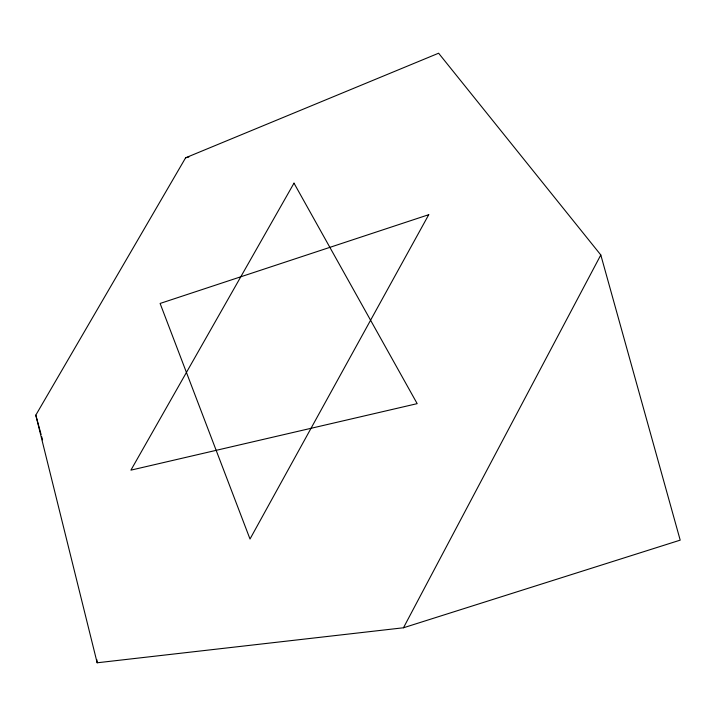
<?xml version="1.0" encoding="UTF-8"?>
<svg xmlns="http://www.w3.org/2000/svg" width="716" height="716" viewBox="0 0 716 716"><rect width="100%" height="100%" fill="white"/><g stroke="black" fill="none" stroke-linecap="round" stroke-linejoin="round"><path stroke-width="1.07" d="M403.475 627.771L600.805 254.959L438.613 53.217L185.623 157.789L35.8 415.137L97.161 662.783L403.475 627.771L680.2 540.141L600.805 254.959M185.623 157.789L188.872 156.992M35.8 415.137L41.089 434.487M41.68 436.635L42.557 439.866M96.785 659.525L97.161 662.783M428.741 214.693L250.009 539.023L160.107 303.45L428.741 214.693M293.999 183.153L130.912 470.143L417.177 403.645L293.999 183.153"/></g></svg>
